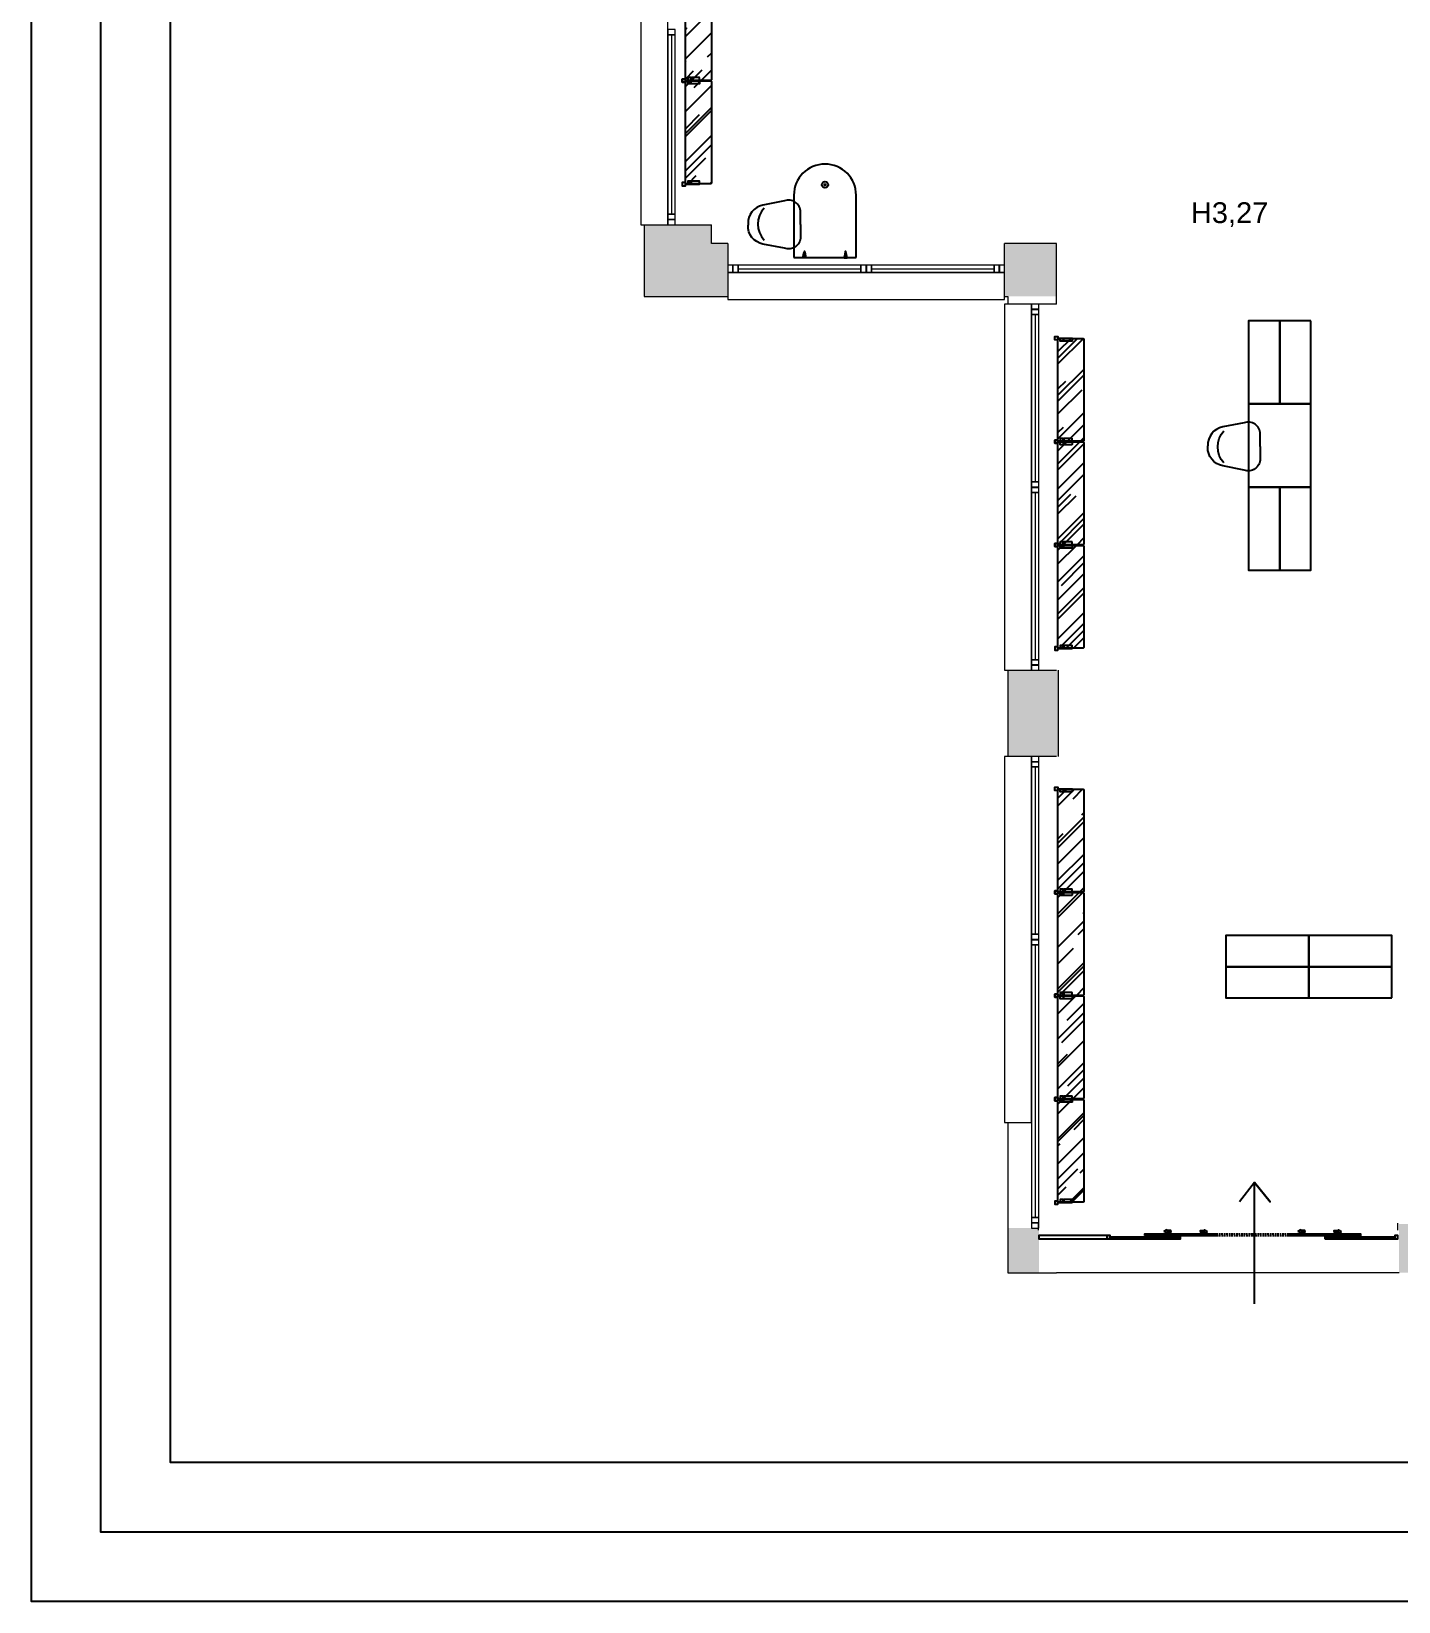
# Model space of a CAD drawing. Header units: metres. Extents: x 5207 to 27817, y 2812 to 34571.
# Drawn here: x 5207 to 18371, y 2812 to 17930 of the extents above; entities that cross this region are included whole.
import ezdxf

# ---------------------------------------------------------------- set-up
doc = ezdxf.new("R2010")
doc.units = ezdxf.units.M
doc.linetypes.add('CONTINUA', pattern=[0])
doc.linetypes.add('LÍNEAS_OCULTAS2', pattern=[4.7625, 3.175, -1.5875])
doc.layers.add('0001 Bloques Estándar concep', color=7, linetype='Continuous', true_color=0x013e84)
doc.layers.add('3201_Baixa distribució', color=7, linetype='CONTINUA', lineweight=18)
doc.layers.add('3202_Baixa útils _ acabats locals', color=7, linetype='CONTINUA', lineweight=18)
for name, color, linetype in [('_Co MUEBLE CONCEP', 5, 'Continuous'), ('_Co MUEBLE NO CONCEP', 181, 'Continuous'), ('_Co PUERTAS', 70, 'Continuous'), ('_Co SOMBREADOS', 8, 'Continuous'), ('_Co TABIQUERIA', 3, 'Continuous'), ('_Co VIDRIO', 130, 'Continuous')]:
    doc.layers.add(name, color=color, linetype=linetype)
doc.styles.add('ARIAL', font='Arial.ttf')
pattern_1 = [(180.006153, (97495.1654, 7826.077), (-3.1243288, -6.25033553), [0, -6.24999998])]
pattern_2 = [(0.006153, (-97496.844, 7805.137), (3.12567115, -6.24966435), [0, -6.24999998])]

# ---------------------------------------------------------------- blocks, each defined once
blk = doc.blocks.new('*U3')
at = {"layer": '_Co SOMBREADOS'}
for points in [[(603, 93), (603, 101), (564, 101), (564, 109), (535, 93)], [(535, 93), (535, 93)], [(535, 93), (535, 93)], [(603, 93), (603, 86), (564, 86), (564, 78), (535, 93)], [(887, 93), (887, 101), (926, 101), (926, 109), (955, 93)], [(887, 93), (887, 86), (926, 86), (926, 78), (955, 93)], [(955, 93), (955, 93)], [(955, 93), (955, 93)], [(1893, 93), (1893, 101), (1854, 101), (1854, 109), (1825, 93)], [(1825, 93), (1825, 93)], [(1825, 93), (1825, 93)], [(1893, 93), (1893, 86), (1854, 86), (1854, 78), (1825, 93)], [(2177, 93), (2177, 101), (2216, 101), (2216, 109), (2245, 93)], [(2177, 93), (2177, 86), (2216, 86), (2216, 78), (2245, 93)], [(2245, 93), (2245, 93)], [(2245, 93), (2245, 93)]]:
    blk.add_lwpolyline(points, dxfattribs=at)
at = {"layer": '_Co SOMBREADOS', "linetype": 'LÍNEAS_OCULTAS2', "ltscale": 5}
for points in [[(1042, 52), (1390, 52), (1390, 67), (1042, 67)], [(1738, 67), (1390, 67), (1390, 52), (1738, 52)]]:
    blk.add_lwpolyline(points, dxfattribs=at)
at = {"layer": '_Co VIDRIO'}
for points in [[(-10, 22), (20, 22), (20, 52), (-10, 52)], [(20, 22), (695, 22), (695, 37), (20, 37)], [(348, 52), (1042, 52), (1042, 67), (348, 67)], [(1738, 52), (2432, 52), (2432, 67), (1738, 67)], [(2085, 22), (2760, 22), (2760, 37), (2085, 37)], [(2760, 22), (2790, 22), (2790, 52), (2760, 52)]]:
    blk.add_lwpolyline(points, close=True, dxfattribs=at)
blk = doc.blocks.new('*U187')
at = {"layer": '_Co MUEBLE CONCEP'}
blk.add_lwpolyline([(-150, -400), (150, -400), (150, 400), (-150, 400)], close=True, dxfattribs=at)
blk = doc.blocks.new('*U188')
at = {"layer": '_Co MUEBLE CONCEP', "color": 0, "linetype": 'ByBlock', "lineweight": -2, "transparency": 16777216}
for p in [(0, 800), (0, 0)]:
    blk.add_blockref('*U187', p, dxfattribs=at)
blk = doc.blocks.new('*U185')
at = {"layer": '_Co MUEBLE CONCEP'}
blk.add_lwpolyline([(-150, -400), (150, -400), (150, 400), (-150, 400)], close=True, dxfattribs=at)
blk = doc.blocks.new('*U186')
at = {"layer": '_Co MUEBLE CONCEP', "color": 0, "linetype": 'ByBlock', "lineweight": -2, "transparency": 16777216}
for p in [(0, 800), (0, 0)]:
    blk.add_blockref('*U185', p, dxfattribs=at)
blk = doc.blocks.new('silla oficina')
blk.add_line((7, -267), (19, -267))
for points in [[(13, 238), (-107, 238, 0.523089), (-215, 83), (-175, -124, 0.371394), (7, -267, 0.957025)], [(13, 238), (133, 238, -0.523089), (240, 83), (200, -124, -0.371394), (19, -267, -0.957025)]]:
    blk.add_lwpolyline(points, format="xyb")
blk.add_arc((8, 58), 230, 227.6425, 312.3575)
blk = doc.blocks.new('mesa concep')
h = blk.add_hatch()
h.set_pattern_fill('DOTS', color=256, scale=100, angle=180.0062, style=0)
h.set_pattern_definition(pattern_2)
edge = h.paths.add_edge_path()
edge.add_line((-196, -30), (-200, -30))
edge.add_ellipse((-163, 2), major_axis=(-34.5, 34.5), ratio=1, start_angle=47.3504, end_angle=86.0131, ccw=False)
edge.add_line((-212, 0), (-185, 0))
edge.add_ellipse((-233, 2), major_axis=(-34.5, 34.5), ratio=1, start_angle=183.9869, end_angle=222.6496, ccw=False)
edge = h.paths.add_edge_path()
edge.add_line((-185, 0), (-212, 0))
edge.add_ellipse((-163, 2), major_axis=(-34.5, 34.5), ratio=1, start_angle=42.6466, end_angle=47.3504, ccw=False)
edge.add_line((-212, 4), (-185, 4))
edge.add_ellipse((-233, 2), major_axis=(-34.5, 34.5), ratio=1, start_angle=222.6496, end_angle=227.3534, ccw=False)
h = blk.add_hatch()
h.set_pattern_fill('DOTS', color=256, scale=100, angle=0.0062, style=0)
h.set_pattern_definition(pattern_2)
edge = h.paths.add_edge_path()
edge.add_line((-196, -30), (-200, -30))
edge.add_ellipse((-163, 2), major_axis=(34.5, 34.5), ratio=1, start_angle=137.3504, end_angle=176.0131, ccw=False)
edge.add_line((-212, 0), (-185, 0))
edge.add_ellipse((-233, 2), major_axis=(34.5, 34.5), ratio=1, start_angle=273.9869, end_angle=312.6496, ccw=False)
edge = h.paths.add_edge_path()
edge.add_line((-185, 0), (-212, 0))
edge.add_ellipse((-163, 2), major_axis=(34.5, 34.5), ratio=1, start_angle=132.6466, end_angle=137.3504, ccw=False)
edge.add_line((-212, 4), (-185, 4))
edge.add_ellipse((-233, 2), major_axis=(-34.5, 34.5), ratio=1, start_angle=222.6496, end_angle=227.3534, ccw=False)
h = blk.add_hatch()
h.set_pattern_fill('DOTS', color=256, scale=100, angle=180.0062, style=0)
h.set_pattern_definition(pattern_1)
h.paths.add_polyline_path([(196, -30), (200, -30, 0.170317), (212, 0), (185, 0, 0.170317)])
h.paths.add_polyline_path([(185, 0), (212, 0, 0.020527), (212, 4), (185, 4, 0.020527)])
h = blk.add_hatch()
h.set_pattern_fill('DOTS', color=256, scale=100, angle=0.0062, style=0)
h.set_pattern_definition(pattern_1)
edge = h.paths.add_edge_path()
edge.add_line((196, -30), (200, -30))
edge.add_ellipse((163, 2), major_axis=(34.5, 34.5), ratio=1, start_angle=273.9869, end_angle=312.6496)
edge.add_line((212, 0), (185, 0))
edge.add_ellipse((233, 2), major_axis=(34.5, 34.5), ratio=1, start_angle=137.3504, end_angle=176.0131)
edge = h.paths.add_edge_path()
edge.add_line((185, 0), (212, 0))
edge.add_ellipse((163, 2), major_axis=(-34.5, 34.5), ratio=1, start_angle=222.6496, end_angle=227.3534)
edge.add_line((212, 4), (185, 4))
edge.add_ellipse((233, 2), major_axis=(34.5, 34.5), ratio=1, start_angle=132.6466, end_angle=137.3504)
for p, q in [((300, 0), (-300, 0)), ((-213, 4), (-202, -55)), ((-183, 4), (-213, 4)), ((-194, -55), (-183, 4)), ((194, -55), (183, 4)), ((183, 4), (213, 4)), ((213, 4), (202, -55)), ((300, -600), (300, 0)), ((-300, 0), (-300, -600)), ((-200, -30), (-196, -30)), ((200, -30), (196, -30))]:
    blk.add_line(p, q)
for radius in [30, 6]:
    blk.add_circle((0, -701), radius)
for centre, radius, start, end in [((-163, 2), 48.7, 177.6527, 221.0192), ((-233, 2), 48.7, 318.9931, 2.3596), ((233, 2), 48.7, 177.6527, 221.0192), ((163, 2), 48.7, 318.9931, 2.3596), ((-198, -55), 4.5, 190.0255, 349.9868), ((198, -54), 4.5, 190.0255, 349.9868), ((0, -600), 300, 180.0062, 0.0062)]:
    blk.add_arc(centre, radius, start, end)
blk = doc.blocks.new('Visio Poste Visto Ancho 990 Alto 3000mm con 6 est vidrio 30x30 planta')
at = {"layer": '0001 Bloques Estándar concep', "ltscale": 10}
h = blk.add_hatch(dxfattribs=at)
h.set_pattern_fill('AR-RROOF', color=256, scale=10, angle=45, style=0)
h.set_pattern_definition([(45, (0, 54), (215.526, 574.736), [3810, -508, 1270, -254]), (45, (149.07, 382.68), (-418.48, 59.27), [762, -83.82, 1524, -190.5]), (45, (-62.86, 296.47), (813.611, 1054.282), [2032, -355.6, 1016, -254])])
h.paths.add_polyline_path([(23, -280), (1003, -280), (1008, -275), (1008, -35), (1003, -30), (23, -30), (18, -35), (18, -275)])
at = {"layer": '0001 Bloques Estándar concep', "ltscale": 50}
for points in [[(45, -89, 0.414214), (43, -87), (17, -87), (17, -82), (43, -82, 0.414214), (45, -80), (45, -54, 0.414214), (43, -52), (17, -52), (17, -30), (30, -30), (30, 0), (0, 0), (0, -30), (15, -30), (15, -167), (43, -167, 0.414214), (45, -165)], [(981, -89, -0.414214), (983, -87), (1009, -87), (1009, -82), (983, -82, -0.414214), (981, -80), (981, -54, -0.414214), (983, -52), (1009, -52), (1009, -30), (996, -30), (996, 0), (1026, 0), (1026, -30), (1011, -30), (1011, -167), (983, -167, -0.414214), (981, -165)]]:
    blk.add_lwpolyline(points, format="xyb", close=True, dxfattribs=at)
at = {"layer": '0001 Bloques Estándar concep', "ltscale": 10}
blk.add_lwpolyline([(23, -280), (1003, -280), (1008, -275), (1008, -35), (1003, -30), (23, -30), (18, -35), (18, -275)], close=True, dxfattribs=at)
blk = doc.blocks.new('*U193')
at = {"rotation": 270}
blk.add_blockref('Visio Poste Visto Ancho 990 Alto 3000mm con 6 est vidrio 30x30 planta', (336, 802), dxfattribs=at)
blk = doc.blocks.new('*U194')
at = {"layer": '_Co TABIQUERIA', "color": 0, "linetype": 'ByBlock', "lineweight": -2, "transparency": 16777216}
for p in [(0, 2988), (0, 1992), (0, 996), (0, 0)]:
    blk.add_blockref('*U193', p, dxfattribs=at)
blk = doc.blocks.new('*U195')
at = {"rotation": 270}
blk.add_blockref('Visio Poste Visto Ancho 990 Alto 3000mm con 6 est vidrio 30x30 planta', (336, 802), dxfattribs=at)
blk = doc.blocks.new('*U196')
at = {"layer": '_Co TABIQUERIA', "color": 0, "linetype": 'ByBlock', "lineweight": -2, "transparency": 16777216}
for p in [(0, 1992), (0, 996), (0, 0)]:
    blk.add_blockref('*U195', p, dxfattribs=at)
blk = doc.blocks.new('*U197')
at = {"rotation": 270}
blk.add_blockref('Visio Poste Visto Ancho 990 Alto 3000mm con 6 est vidrio 30x30 planta', (336, 802), dxfattribs=at)
blk = doc.blocks.new('*U198')
at = {"layer": '_Co TABIQUERIA', "color": 0, "linetype": 'ByBlock', "lineweight": -2, "transparency": 16777216}
for p in [(0, 1992), (0, 996), (0, 0)]:
    blk.add_blockref('*U197', p, dxfattribs=at)

msp = doc.modelspace()

# ---------------------------------------------------------------- hatches: boundary and pattern name
at = {"layer": '3201_Baixa distribució', "linetype": 'CONTINUA', "lineweight": 15, "true_color": 0xababab, "transparency": 33554687}
h = msp.add_hatch(color=253, dxfattribs=at)
h.paths.add_polyline_path([(11106, 20529), (11106, 19829), (11756, 19829), (11756, 20529)])
h.paths.add_polyline_path([(11106, 16069), (11106, 15889), (11756, 15889), (11756, 16069)])
h.paths.add_polyline_path([(11106, 25884), (11106, 25429), (11576, 25429), (11576, 25683), (11518, 25968)])
at = {"layer": '3201_Baixa distribució', "linetype": 'CONTINUA', "lineweight": 15, "transparency": 33554687}
for points in [[(11756, 15889), (11756, 16069), (11106, 16069), (11106, 15379), (11911, 15379), (11911, 15889)], [(14607, 15379), (15077, 15379), (15077, 15889), (14607, 15889)], [(14607, 10949), (15097, 10949), (15097, 11779), (14607, 11779)], [(14907, 6409), (14607, 6409), (14607, 5979), (14907, 5979)]]:
    msp.add_hatch(color=8, dxfattribs=at).paths.add_polyline_path(points)
at = {"layer": '3201_Baixa distribució', "linetype": 'CONTINUA', "lineweight": 15, "true_color": 0xababab, "transparency": 33554687}
h = msp.add_hatch(color=253, dxfattribs=at)
h.paths.add_polyline_path([(11106, 15379), (11911, 15379), (11911, 15889), (11106, 15889)])
h.paths.add_polyline_path([(14577, 15889), (14577, 15379), (14607, 15379), (14607, 15889)])
h = msp.add_hatch(color=253, dxfattribs=at)
h.paths.add_polyline_path([(18376, 5979), (19237, 5979), (19237, 6449), (18376, 6449)])
h.paths.add_polyline_path([(20037, 5979), (20461, 5979), (20461, 6449), (20037, 6449)])
h.paths.add_polyline_path([(14607, 5979), (14907, 5979), (14907, 6409), (14607, 6409)])

# ---------------------------------------------------------------- linework, layer by layer
at = {"layer": '3201_Baixa distribució', "color": 42, "linetype": 'CONTINUA', "lineweight": 18, "true_color": 0xc89632, "transparency": 33554687}
for p, q in [((11371, 17898), (11371, 16170)), ((11106, 16069), (11336, 16069)), ((11106, 16069), (11106, 15889)), ((11336, 16069), (11406, 16069)), ((11406, 16069), (11756, 16069)), ((11756, 15889), (11756, 16069)), ((11106, 15889), (11106, 15379)), ((11911, 15889), (11756, 15889)), ((11911, 15889), (11911, 15679)), ((14577, 15679), (14577, 15889)), ((14607, 15889), (14577, 15889)), ((15077, 15889), (14607, 15889)), ((15077, 15305), (15077, 15889)), ((11911, 15679), (11911, 15609)), ((11911, 15609), (11911, 15379)), ((12012, 15644), (13193, 15644)), ((13296, 15644), (14476, 15644)), ((14577, 15609), (14577, 15679)), ((14577, 15379), (14577, 15609)), ((11106, 15379), (11911, 15379)), ((14577, 15379), (14607, 15379)), ((14607, 15379), (14607, 15305)), ((14837, 15305), (14607, 15305)), ((14907, 15305), (14837, 15305)), ((15077, 15305), (14907, 15305)), ((14872, 15204), (14872, 13593)), ((14872, 13490), (14872, 11880)), ((14607, 11779), (14837, 11779)), ((14607, 11779), (14607, 10949)), ((14837, 11779), (14907, 11779)), ((14907, 11779), (15077, 11779)), ((15097, 10949), (15097, 11779)), ((14837, 10949), (14607, 10949)), ((14907, 10949), (14837, 10949)), ((15077, 10949), (14907, 10949)), ((14872, 10848), (14872, 9238)), ((14872, 9135), (14872, 6510)), ((14607, 7424), (14607, 6449)), ((14907, 6449), (14907, 7424)), ((14607, 6449), (14607, 5979)), ((14837, 6409), (14907, 6409)), ((14901, 6457), (14901, 6387)), ((18365, 6387), (18365, 6457)), ((14607, 5979), (15077, 5979))]:
    msp.add_line(p, q, dxfattribs=at)
for points in [[(11336, 19829), (11076, 19829), (11076, 16069), (11336, 16069), (11336, 19829)], [(11406, 17948), (11336, 17948), (11336, 17898), (11406, 17898), (11406, 17948)], [(11336, 16170), (11406, 16170), (11406, 17898), (11336, 17898), (11336, 16170)], [(11336, 17898), (11336, 16170), (11406, 16170), (11406, 17898), (11336, 17898)], [(11336, 16170), (11336, 16120), (11406, 16120), (11406, 16170), (11336, 16170)], [(11406, 16119), (11406, 16120), (11336, 16120), (11336, 16119), (11406, 16119)], [(11336, 16119), (11336, 16069), (11406, 16069), (11406, 16119), (11336, 16119)], [(11911, 15609), (11961, 15609), (11961, 15679), (11911, 15679), (11911, 15609)], [(11911, 15609), (11911, 15349), (14577, 15349), (14577, 15609), (11911, 15609)], [(11962, 15609), (11962, 15679), (11961, 15679), (11961, 15609), (11962, 15609)], [(11962, 15679), (11962, 15609), (12012, 15609), (12012, 15679), (11962, 15679)], [(13193, 15609), (13193, 15679), (12012, 15679), (12012, 15609), (13193, 15609)], [(12012, 15609), (13193, 15609), (13193, 15679), (12012, 15679), (12012, 15609)], [(13193, 15609), (13243, 15609), (13243, 15679), (13193, 15679), (13193, 15609)], [(13246, 15609), (13246, 15679), (13243, 15679), (13243, 15609), (13246, 15609)], [(13246, 15679), (13246, 15609), (13296, 15609), (13296, 15679), (13246, 15679)], [(14476, 15609), (14476, 15679), (13296, 15679), (13296, 15609), (14476, 15609)], [(13296, 15609), (14476, 15609), (14476, 15679), (13296, 15679), (13296, 15609)], [(14476, 15609), (14526, 15609), (14526, 15679), (14476, 15679), (14476, 15609)], [(14527, 15679), (14526, 15679), (14526, 15609), (14527, 15609), (14527, 15679)], [(14527, 15609), (14577, 15609), (14577, 15679), (14527, 15679), (14527, 15609)], [(14837, 15305), (14577, 15305), (14577, 11779), (14837, 11779), (14837, 15305)], [(14837, 15305), (14837, 15255), (14907, 15255), (14907, 15305), (14837, 15305)], [(14837, 15254), (14907, 15254), (14907, 15255), (14837, 15255), (14837, 15254)], [(14907, 15254), (14837, 15254), (14837, 15204), (14907, 15204), (14907, 15254)], [(14837, 13593), (14907, 13593), (14907, 15204), (14837, 15204), (14837, 13593)], [(14837, 15204), (14837, 13593), (14907, 13593), (14907, 15204), (14837, 15204)], [(14837, 13593), (14837, 13543), (14907, 13543), (14907, 13593), (14837, 13593)], [(14837, 13540), (14907, 13540), (14907, 13543), (14837, 13543), (14837, 13540)], [(14907, 13540), (14837, 13540), (14837, 13490), (14907, 13490), (14907, 13540)], [(14837, 11880), (14907, 11880), (14907, 13490), (14837, 13490), (14837, 11880)], [(14837, 13490), (14837, 11880), (14907, 11880), (14907, 13490), (14837, 13490)], [(14837, 11880), (14837, 11830), (14907, 11830), (14907, 11880), (14837, 11880)], [(14907, 11829), (14907, 11830), (14837, 11830), (14837, 11829), (14907, 11829)], [(14837, 11829), (14837, 11779), (14907, 11779), (14907, 11829), (14837, 11829)], [(14837, 10949), (14577, 10949), (14577, 7424), (14837, 7424), (14837, 10949)], [(14837, 10949), (14837, 10899), (14907, 10899), (14907, 10949), (14837, 10949)], [(14837, 10898), (14907, 10898), (14907, 10899), (14837, 10899), (14837, 10898)], [(14907, 10898), (14837, 10898), (14837, 10848), (14907, 10848), (14907, 10898)], [(14837, 9238), (14907, 9238), (14907, 10848), (14837, 10848), (14837, 9238)], [(14837, 10848), (14837, 9238), (14907, 9238), (14907, 10848), (14837, 10848)], [(14837, 9238), (14837, 9188), (14907, 9188), (14907, 9238), (14837, 9238)], [(14837, 9185), (14907, 9185), (14907, 9188), (14837, 9188), (14837, 9185)], [(14907, 9185), (14837, 9185), (14837, 9135), (14907, 9135), (14907, 9185)], [(14837, 6510), (14907, 6510), (14907, 9135), (14837, 9135), (14837, 6510)], [(14837, 9135), (14837, 6510), (14907, 6510), (14907, 9135), (14837, 9135)], [(14837, 6510), (14837, 6460), (14907, 6460), (14907, 6510), (14837, 6510)], [(14907, 6459), (14907, 6460), (14837, 6460), (14837, 6459), (14907, 6459)], [(14837, 6459), (14837, 6409), (14907, 6409), (14907, 6459), (14837, 6459)], [(18376, 5979), (15077, 5979)]]:
    msp.add_lwpolyline(points, dxfattribs=at)
at = {"layer": '_Co MUEBLE CONCEP'}
for points in [[(17227, 15143), (16927, 15143), (16927, 14343), (17227, 14343)], [(17527, 15143), (17227, 15143), (17227, 14343), (17527, 14343)], [(17527, 14343), (16927, 14343), (16927, 13543), (17527, 13543)], [(17227, 13543), (16927, 13543), (16927, 12743), (17227, 12743)], [(17527, 13543), (17227, 13543), (17227, 12743), (17527, 12743)]]:
    msp.add_lwpolyline(points, close=True, dxfattribs=at)
msp.add_lwpolyline([(16983, 5678), (16983, 6848), (17135, 6660), (16983, 6848), (16838, 6660)], dxfattribs=at)
at = {"layer": '_Co PUERTAS'}
msp.add_lwpolyline([(15565, 6336), (14907, 6336), (14907, 6306), (15565, 6306)], close=True, dxfattribs=at)
at = {"layer": '_Co TABIQUERIA'}
for points in [[(5207, 34571), (27817, 34571), (27817, 2812), (5207, 2812)], [(5876, 33902), (27148, 33902), (27148, 3481), (5876, 3481)], [(6545, 33233), (26479, 33233), (26479, 4150), (6545, 4150)]]:
    msp.add_lwpolyline(points, close=True, dxfattribs=at)

# ---------------------------------------------------------------- block references
at = {"layer": '_Co MUEBLE CONCEP', "rotation": 90}
for name, p in [('*U186', (17907, 9074)), ('*U188', (17907, 8774))]:
    msp.add_blockref(name, p, dxfattribs=at)
at = {"layer": '_Co MUEBLE NO CONCEP'}
for name, p, rotation in [('mesa concep', (12848, 15753), 180), ('silla oficina', (12374, 16083), 269.9999999999999)]:
    msp.add_blockref(name, p, dxfattribs=dict(at, rotation=rotation))
at = {"layer": '_Co MUEBLE NO CONCEP', "xscale": -1, "rotation": 270}
msp.add_blockref('silla oficina', (16801, 13922), dxfattribs=at)
at = {"layer": '_Co PUERTAS'}
msp.add_blockref('*U3', (15575, 6284), dxfattribs=at)
at = {"layer": '_Co TABIQUERIA', "xscale": -1}
for name, p in [('*U198', (11810, 16669)), ('*U196', (15396, 12198)), ('*U194', (15396, 6863))]:
    msp.add_blockref(name, p, dxfattribs=at)

# ---------------------------------------------------------------- texts
at = {"layer": '3202_Baixa útils _ acabats locals', "color": 0, "linetype": 'CONTINUA', "lineweight": 18, "transparency": 33554687, "insert": (16371, 16048), "char_height": 200, "width": 1046.61, "attachment_point": 7, "style": 'ARIAL'}
msp.add_mtext('H3,27', dxfattribs=at)

doc.saveas('drawing.dxf')
